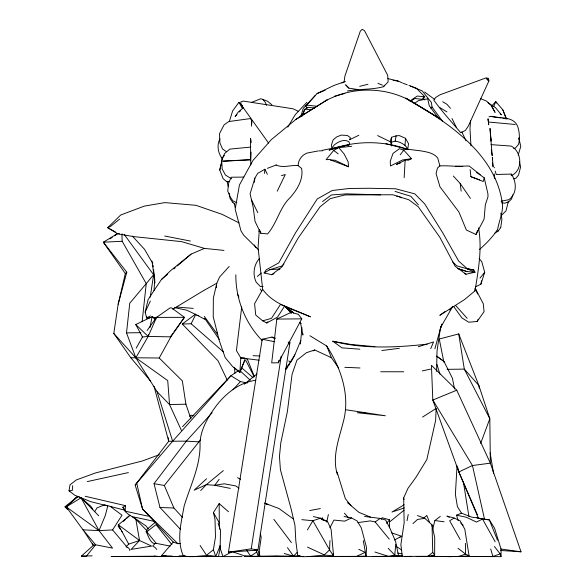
<?xml version="1.0" encoding="UTF-8"?>
<svg xmlns="http://www.w3.org/2000/svg" width="586" height="586" viewBox="0 0 586 586"><rect width="100%" height="100%" fill="white"/><g stroke="black" fill="none" stroke-linecap="round" stroke-linejoin="round"><path stroke-width="0.88" d="M436.599 371.429L437.024 350.985L440.254 329.229L441.741 324.41M250.808 141.57L250.427 138.369L250.815 164.988M467.313 556.48L501.008 556.649L501.103 549.236L494.591 528.272L489.339 519.885L476.997 517.965M391.595 145.789L390.269 140.999L391.521 137.278L396.129 135.849L399.374 135.6L405.483 138.281L408.545 143.724L407.644 149.767L407.578 148.668C405.051 144.251 400.062 141.805 395.162 141.153L391.536 142.12L391.778 145.899M389.382 527.825L389.573 519.826L382.197 517.753L381.266 519.328M251.643 124.144L251.746 121.265L251.489 126.202M329.955 540.6L329.574 549.888L333.617 556.209L327.867 556.517L366.06 556.29L366.536 547.558L361.298 527.825L357.108 520.939L351.519 517.914L344.07 516.5M259.283 229.895L258.082 247.644L262.667 289.352C273.838 305.05 293.908 309.269 310.434 316.858L285.529 306.346M146.756 316.286L146.661 318.073L150.06 317.817M404.157 177.609L405.146 160.234L409.489 159.582L411.482 158.689L403.776 150.148L399.447 148.698L393.038 153.371L390.232 161.238L390.481 165.977L402.553 159.978L411.482 158.689M457.043 465.833L455.388 494.459L457.395 506.568L461.46 513.146L471.708 517.145L475.231 517.687M150.426 315.898L146.661 318.073L145.174 312.096L148.097 299.651L154.037 290.502L154.726 279.317L153.539 269.604M405.036 145.328L405.483 138.281M234.085 367.737L239.879 372.271L240.802 357.921L236.422 350.538L241.718 306.954M445.001 311.606L439.808 315.312L464.354 299.702L475.004 290.898L475.18 288.187L483.267 303.738L484.065 311.664L477.129 321.494L468.705 322.19L461.915 317.934L453.674 306.485M85.256 496.283L125.485 505.659L125.111 511.16C125.294 512.274 130.971 516.141 129.938 515.255L118.401 524.829L118.204 526.272L120.291 529.253M431.963 526.125L432.05 524.866L424.769 518.317L417.488 515.555M470.587 120.386L469.994 128.554L470.939 145.965M72.693 485.64L72.276 490.489L69.023 490.856L69.99 484.834L76.348 479.919L95.672 472.895L142.347 460.984L159.451 454.648M264.506 173.449L264.894 169.237L257.715 173.353L254.873 178.115L250.105 193.82L253.137 207.07L255.064 221.479L260.814 233.265L267.59 233.917C277.346 222.761 279.573 207.29 290.619 197.138C297.395 189.205 303.585 179.287 301.607 168.416L297.981 165.574C290.561 164.849 283.148 168.394 276.057 164.966M300.413 344.004L301.973 327.655M395.762 544.401L394.744 555.023L388.723 556.436L355.907 556.51L366.06 556.29L363.305 540.614M251.072 152.192L250.61 159.59L222.841 161.187L250.632 159.883M142.127 321.78L146.244 283.609L153.598 274.746L124.357 234.598M181.374 430.329L169.552 404.567L157.077 391.704L135.827 357.79L126.51 332.863L129.748 303.226L146.244 283.609L122.196 241.264L121.866 234.122L122.826 234.129M254.412 182.327L254.873 178.115M216.293 287.748L216.498 285.939M293.344 312.968L292.238 311.847L276.804 319.084L271.692 362.873L278.306 362.8L301.761 318.843L298.303 314.279L293.344 312.968L284.693 305.995L280.482 304.39L271.479 318.366L262.675 320.835L255.738 315.041L254.573 303.716L262.667 289.352M391.536 142.149L391.521 137.278M488.98 116.841L490.79 116.328C500.151 118.709 513.959 115.684 517.965 127.213C519.577 132.751 519.87 138.633 518.603 144.273L515.387 148.06L513.688 148.595M344.194 81.132L344.905 76.099L360.324 31.102L362.258 29.3L364.499 30.64L387.69 75.308L388.137 81.908L383.5 86.706C371.714 89.929 359.394 88.808 347.439 90.977M150.653 381.134L130.803 357.746L113.801 333.463L118.152 304.259L125.323 273.552L126.781 272.197L103.348 242.201L117.735 233.411M150.236 297.161L153.598 274.746M275.376 338.144L271.955 337.096L262.213 339.235L228.445 552.188L251.233 548.833L281.214 356.149M494.972 232.994L498.115 231.206L500.73 227.515L501.916 219.23L500.832 213.165M214.08 556.422L215.751 556.517L213.392 549.719L215.487 537.054L215.003 519.24L213.421 512.56L219.164 503.594L228.503 511.732M475.004 290.898C478.315 270.183 482.337 248.742 478.535 227.866M508.436 201.24L505.989 210.872L501.711 215.165M475.268 286.906L480.901 284.232L481.531 280.767M395.162 141.153L396.129 135.849M214.117 556.4L218.519 556.532L220.138 548.166L220.512 530.205L218.102 523.298M407.028 520.727L408.244 514.493M148.551 334.613L148.192 336.408L135.827 357.79L167.728 380.592L169.552 404.567L185.909 404.186L190.868 418.741M149.979 327.435L152.126 316.667L155.847 319.355M309.891 335.727L326.702 345.996C341.089 368.155 350.465 395.733 343.257 422.03C338.913 439.222 331.822 456.89 337.404 474.631M326.761 522.111L328.365 514.545M226.694 181.609L229.177 181.638L226.694 181.609L223.171 178.737L219.779 170.101L220.915 164.886M219.779 170.101L222.387 158.154L221.86 158.154C217.948 152.756 216.637 144.881 219.94 138.926M298.157 165.56C298.193 159.934 301.944 154.938 307.196 153.034L318.125 150.954M278.306 362.8L278.841 360.397M170.13 546.093L156.272 543.361C150.954 545.405 148.046 535.26 146.163 531.649L147.342 529.012L155.598 522.023M229.192 266.432L219.582 277.039L216.813 283.221L213.363 298.098L213.223 316.748L219.186 340.371L225.185 357.607L232.474 366.411L239.879 372.271L244.135 361.936M274.431 556.407L277.911 556.356M432.783 528.887L434.893 520.536L440.291 516.398M476.674 172.489L484.226 177.792L483.252 181.499L470.888 176.686L470.148 169.662M118.152 304.259L126.781 272.197M349.241 144.991L349.556 143.841L349.095 141.988C344.729 138.516 338.532 141.614 334.694 144.581A8.958 4.798 -24.6 0 0 332.24 148.368M434.915 348.736L440.87 327.01L452.355 307.079M512.721 194.816L511.578 198.932L508.787 201.782L504.766 203.188L501.616 202.807M299.527 117.632L301.387 114.607L303.233 108.381L315.158 95.584M302.977 114.849L304.251 110.549L307.298 107.304M229.397 121.375L232.635 110.893L238.927 102.33L242.523 105.766M258.924 231.609L259.393 230.115M518.171 155.1L520.771 146.434L518.83 137.952M480.901 284.232L484.703 272.292L481.809 261.766L479.092 258.492M440.254 329.229L441.917 324.131M349.739 139.651L350.413 137.71L347.403 135.469L341.184 135.095L336.554 137.014L333.104 139.929L331.346 145.291L332.006 148.463M300.786 340.539L294.846 354.816L291.33 361.474M302.208 115.925L304.757 109.069L311.093 109.846M480.667 443.39L489.823 418.704L478.828 385.42L458.728 333.917L439.28 339.023L443.888 362.214M462.764 166.475C455.095 166.461 447.631 165.508 439.881 165.904L437.5 167.984L436.065 173.493L439.954 186.802L458.889 211.978L466.375 230.027L476.015 234.488L477.553 230.393M302.457 115.435L303.394 112.959L301.526 115.991M239.879 372.271L245.219 358.757M219.831 546.577L215.751 556.517C205.041 553.785 193.951 558.465 183.235 555.755C176.386 539.464 181.228 522.866 184.107 506.187C190.494 485.076 201.049 464.866 199.994 442.137C201.13 428.241 208.645 416.031 216.783 405.109C226.665 392.708 239.659 382.504 255.774 380.255M430.725 348.663L433.552 341.938L418.294 346.765M493.676 106.557L495.778 101.598L502.891 109.948L506.289 118.65M518.844 139.175L519.54 137.549M289.169 344.26L289.924 342.598L288.209 342.078M402.296 556.473L400.868 544.562L404.157 522.749L403.659 497.917L407.966 488.372L416.016 477.231L426.842 459.527L435.64 420.352L436.152 408.405L422.594 417.056M488.878 80.993L468.287 126.151L465.335 130.495L460.757 132.722C451.586 121.983 442.049 111.516 433.794 100.118L435.728 97.408L440.086 94.756L486.087 77.887L488.556 78.377L488.878 80.993L486.57 78.627L488.468 80.678M477.129 321.494L478.183 319.245M145.174 312.096L150.368 301.028M277.229 191.153L285.287 174.54L281.47 175.632M227.258 380.109L218.007 360.734L182.275 324.036L191.124 323.765L195.724 314.484L205.598 319.714L219.259 339.433M329.925 527.781L333.903 520.075L344.722 521.152L351.519 517.914M476.015 234.488L484.08 219.113L485.355 204.58L487.962 196.903L487.962 194.003L484.226 177.792M130.803 357.746L159.216 358.009L170.863 336.862L184.436 317.334L171.566 307.884L170.167 307.848L156.506 317.414L147.152 330.467M136.194 348.165L142.479 336.994L148.192 336.408L170.863 336.862L170.233 337.031L172.863 333.383M307.408 529.905L312.873 520.734L320.505 518.192L327.574 521.635L331.083 529.312L333.617 556.209C321.758 553.345 309.818 558.209 297.791 556.158L295.82 540.995L294.992 525.539L291.22 509.263L280.408 469.708L279.456 456.399L280.811 442.804L287.389 411.548L292.07 374.366L296.904 360.229L306.456 352.684L314.711 349.981L331.456 357.724L338.657 368.008M383.5 86.706L384.409 85.219M285.792 369.305L294.846 354.816M287.77 127.162L295.241 114.673L306.954 102.228M94.654 511.644L97.071 507.85L104.498 504.854L125.03 510.289M67.5 509.439L64.987 506.824L66.233 506.875L83.051 529.847L99.019 530.623L112.593 529.912L122.005 515.204L110.205 506.333M284.693 305.995L277.5 317.143L266.798 322.996L262.675 320.835M286.481 368.938L287.931 366.697M288.905 365.203L289.872 363.708M154.037 290.502L161.399 279.537L170.856 270.432L191.087 254.119L204.448 248.398L223.969 250.398M274.087 273.684L271.75 274.717L264.11 272.951L266.227 269.816L278.782 262.865L295.447 232.964L317.216 198.984L332.247 190.501L349.483 188.465L369.327 188.267L395.521 188.765L414.837 193.885L424.645 203.833L442.642 232.657L458.684 261.129L467.21 268.652L473.825 269.992L475.019 272.219L466.075 274.211L464.383 273.552M173.917 331.925L184.436 317.334L156.506 317.414L148.192 336.408L135.769 324.541L152.126 316.667M219.164 479.304L214.747 485.281L206.375 484.644L194.156 490.196L206.558 478.762M180.488 529.407L159.985 507.498L154.023 483.64L186.326 441.133L212.147 412.705M180.598 543.39L177.902 543.713L173.244 542.057L142.566 509.014L135.154 485.047L168.695 441.258L168.277 437.676M400.187 154.763L403.776 150.148M259.32 258.616C253.687 265.077 252.5 274.453 256.185 282.196L260.418 286.576L263.085 286.583M182.48 517.357L173.91 508.011L164.314 485.486L200.544 439.8M285.741 368.513L289.652 363.584M479.971 278.152L484.703 272.292M333.705 150.419L326.102 159.678L329.361 159.48L348.582 166.776L348.121 161.758L344.114 153.971L338.759 147.628L333.705 150.419L338.232 153.876M135.154 485.047L172.65 441.229L230.913 375.765L238.627 370.55M386.613 523.298L389.573 519.826M266.798 322.996L267.897 321.714M172.247 556.077L161.546 555.667L173.244 542.057M314.675 108.08L308.382 107.355L306.844 108.278L305.899 106.044L317.063 93.548L334.035 85.424L345.191 81.52L341.982 82.978M233.045 389.69L240.421 381.567L247.299 383.032M452.575 306.661L449.557 309.965L452.678 306.683M221.86 158.154L224.321 155.466M491.91 105.802L495.778 101.598L496.327 103.07M283.866 264.052L282.159 265.89L269.75 269.714L264.11 272.951M260.243 533.267L261.195 537.421L258.404 556.612L253.445 556.414L275.947 555.924L293.542 556.231L297.109 552.386M126.679 518.317L129.938 515.255L135.842 519.225L139.541 540.504L131.139 549.404L151.591 546.086L139.541 540.504L118.401 524.829L128.715 544.116L126.041 546.723L128.532 547.932L130.063 549.895L129.462 550.379M182.517 426.703L230.913 375.765L240.421 381.567M236.971 114.519L235.133 116.453L238.194 112.116L243.49 107.568M239.425 111.941L240.648 110.644M200.69 490.555L206.375 484.644L223.361 470.58M140.354 556.473L148.815 556.51M154.623 544.123L152.851 545.83L152.961 546.306L154.88 547.331L156.814 549.456M408.911 85.453L416.375 88.266L424.791 96.756L422.103 99.312L414.851 98.492L410.361 101.488M123.419 521.379L125.375 519.54M412.962 523.62L417.51 519.445L424.769 518.317M92.661 543.735L93.328 545.383L83.051 529.847L95.599 544.782L86.31 556.282L81.366 556.143L93.328 545.383L95.599 544.782L112.556 548.13L99.019 530.623L81.073 497.807L74.832 495.265L69.023 490.856M404.135 510.142L389.932 521.657M79.799 497.258L77.967 496.423L66.233 506.875L99.019 530.623L105.282 515.57L107.795 505.886M423.466 518.354L426.806 515.453L429.655 522.639M257.349 276.438L261.334 272.988M161.399 279.537L167.611 274.211M173.822 268.893L175.207 267.714M177.28 265.941L191.087 254.119M479.333 249.636C486.16 243.608 492.841 236.978 497.675 229.214C499.125 220.336 503.718 211.575 502.195 202.5C495.338 154.418 449.308 123.375 410.544 100.917C384.482 86.267 350.333 86.567 324.483 101.503M295.842 119.434L327.025 99.957L295.842 119.434L271.384 139.571L252.918 160.491L239.44 184.964L235.169 209.195L241.007 230.972L243.827 235.36L258.521 249.856M244.237 384.233L257.005 373.897M213.392 549.719L206.543 555.272L200.126 545.507M64.987 506.824L77.938 496.386M119.639 219.113L110.725 226.255L107.714 227.69L117.896 233.917L133.828 236.619L181.697 241.644L204.448 248.398M379.332 556.532L372.755 556.553L427.875 556.297L432.754 552.452L432.05 524.866L434.709 537.596L434.651 555.228L430.241 556.539L458.311 556.495L465.599 554.107L469.064 555.814L464.808 529.217L460.083 520.808L454.128 518.031L446.862 516.09L449.286 517.321M146.163 531.649L146.771 531.824L156.037 524.624L171.896 544.636M271.75 274.717L281.939 266.82L298.171 238.048L320.044 206.792L330.204 198.654L344.949 194.926L392.862 194.764L408.794 199.76L418.258 206.755L439.932 237.447L455.19 266.315L466.075 274.211M430.637 108.088L432.043 107.011L431.391 102.484L422.228 90.918L410.405 86.025M182.275 324.036L195.585 314.111M322.578 201.525L331.405 194.948L346.685 193.856L380.644 194.845M278.702 269.919L280.064 268.915L269.75 269.714M357.943 522.609L370.257 520.895L375.165 521.943L380.138 518.442L385.647 520.031L389.99 528.389L395.55 541.369L398.685 556.26L372.52 556.407M256.558 550.283L256.785 552.012L250.647 556.173L244.106 555.748L232.21 551.668L222.958 556.583L218.519 556.532M409.746 101.114L417.21 96.067L424.791 96.756M109.97 238.883L112.226 237.359M114.49 235.843L117.508 233.814M414.207 103.524L418.543 100.602L427.663 98.785L429.282 105.788L439.06 118.943M454.128 518.031L449.667 520.771L460.193 539.567M313.195 350.904L314.711 349.981M172.841 309.188L203.305 290.759L216.813 283.221M149.298 515.805L147.716 516.09L125.111 511.16L122.833 507.249L125.485 505.659M512.018 175.339C523.173 169.559 521.782 151.803 511.241 146.082L490.958 144.617M404.179 504.78L391.975 512.032L404.399 507.908M189.608 416.243L191.461 415.188L193.988 415.87M305.899 106.044L307.547 105.18L317.099 106.322M394.407 539.955L401.696 536.285L391.565 532.842M358.83 135.263L349.498 139.761M405.146 160.234L396.473 164.38L400.538 162.879M277.859 556.553L278.438 556.282M478.44 518.214L458.853 471.95L472.455 465.526L490.35 463.16L521.013 551.807L500.605 550.474M356.933 556.173L365.122 552.415L358.764 549.309M496.862 231.433L498.298 230.781M205.027 556.656L210.22 556.392M458.728 333.917L464.295 369.121L489.823 418.704L490.35 463.16L456.75 390.21L432.805 400.033L458.853 471.95L477.37 514.728M458.201 520.734L456.538 515.16L461.46 513.146M317.063 93.548L325.113 90.295M251.526 102.396L260.829 98.734L267.311 101.107L271.867 104.74M267.333 168.35L276.27 164.988M513.871 178.869L516.156 178.027L518.551 175.009L520.617 166.915L519.438 161.707M407.863 160.183L409.489 159.582M400.011 536.901L401.696 536.285M500.261 227.683L500.73 227.515M469.064 555.814L459.805 556.539L492.87 556.436L500.195 553.946L501.008 556.649M128.715 544.116L139.541 540.504M334.35 96.316L344.824 93.46M337.712 147.848L329.112 150.119C354.296 140.384 382.636 140.281 408.01 149.481L403.622 148.859M342.012 146.705L344.59 146.024M346.311 145.57L348.89 144.889L322.586 150.272M359.701 86.34L367.957 84.267M87.233 481.604L128.378 472.594M422.257 370.901L430.534 369.129M501.177 201.218L508.838 199.694C517.196 193.922 516.771 181.741 511.307 174.079L496.247 174.482L495.221 171.097M309.708 510.567L320.374 508.567M427.875 556.297L434.651 555.228L432.754 552.452M263.18 556.4L244.34 556.407M288.239 342.817L289.924 342.598L257.913 550.115L228.445 552.188M381.823 350.523L399.425 348.296M338.759 147.628L351.739 146.273M427.157 344.158C395.792 347.542 363.613 349.234 332.797 341.228L341.916 347.842L359.841 349.19M250.801 147.086L229.778 149.108L224.636 153.51L221.691 160.52L222.189 169.017L225.42 175.016L231.558 178.811M291.396 556.422L289.66 556.568L300.164 555.96L293.542 556.231L284.188 553.484M425.583 556.524L427.341 556.385M153.451 317.561L157.7 317.238M193.746 556.627L191.761 556.539L195.263 556.546M318.952 150.91L322.769 150.712M122.196 241.264L103.348 242.201L125.323 273.552M161.546 555.667L165.963 555.484M211.7 556.422L208.697 556.436M81.366 556.143L92.156 555.828M174.547 307.643L186.809 310.214L195.724 314.484M459.629 556.539L464.969 556.407M187.652 556.4L177.822 556.627L179.719 555.843L185.051 555.902M244.179 360.698L245.922 360.661L254.185 376.849M405.138 556.553L411.35 556.414M423.348 556.407L416.25 556.568L437.823 556.407M455.381 166.256L469.152 166.006L480.212 174.687M437.625 556.414L429.743 556.539L470.726 556.407M398.099 555.499L402.575 555.418M365.605 556.4L336.313 556.553M126.51 332.863L140.948 332.687M447.118 369.334L464.295 369.121L478.828 385.42L479.282 388.115M243.908 177.089L231.28 177.228L228.804 182.517L227.705 190.999L230.137 196.911L232.957 200.903L236.832 202.734M276.804 319.084L301.761 318.843M198.742 441.859L186.326 441.133L168.695 441.258L154.037 386.32M216.908 556.407L199.423 556.392M343.352 556.4L307.818 556.546M365.496 412.698L357.387 412.734L385.383 415.767L345.777 409.739M244.758 357.914L240.802 357.921L259.071 360.207M286.825 556.451L256.192 556.407M173.595 556.51L177.668 556.502L175.851 556.392M205.005 556.539L205.979 556.539M206.895 556.546L207.451 556.546M142.149 556.502L153.679 556.51M145.189 556.51L205.32 556.539M241.915 556.583L222.958 556.583L220.138 548.166L220.05 545.456M380.717 371.758L403.703 371.773M154.089 556.517L196.596 556.553M155.144 556.202L111.142 556.539L154.338 556.524L150.77 556.422M458.113 556.4L462.647 556.488M438.65 556.4L451.447 556.7M152.69 556.407L154.067 556.436M283.558 556.4L288.832 556.546L286.107 556.422M159.985 507.498L173.91 508.011M253.057 355.702L260.008 355.995M254.353 549.968L257.913 550.115L251.233 548.833M344.817 367.305L359.987 367.979M330.57 159.956L335.038 160.242L348.582 166.776M297.791 556.158L303.072 556.502M170.958 556.407L172.753 556.546M176.826 307.071L193.27 308.382M457.637 268.527L466.903 271.545L475.019 272.219L466.881 268.725L456.67 265.81L452.377 261.576M154.382 556.063L159.89 556.532M515.219 124.481L488.556 122.035L488.167 119.148L488.709 124.781L488.021 118.724M374.879 346.678L350.992 344.458L332.797 341.228M301.783 519.665L312.873 520.734L329.574 549.888L324.38 554.905L307.467 547.134M198.771 315.715L196.764 315.246M396.678 196.2L398.458 196.376L401.578 197.848M403.695 148.756L420.719 150.851C426.681 151.899 433.706 152.873 437.727 158.008L439.881 165.904M364.551 516.442L380.138 518.442M434.893 520.536L444.144 521.804M500.642 549.001L521.013 551.807M117.889 233.506L119.478 233.748M345.257 84.662L348.831 88.134L358.354 89.621M490.79 116.328L501.089 118.013M502.803 118.291L507.095 118.995M393.111 80.238L398.275 81.132L402.304 82.912M154.023 483.64L164.314 485.486M466.881 268.725L473.825 269.992M397.718 553.059L402.011 553.858M164.717 236.026L190.384 241.044M230.283 488.394L214.747 485.281L224.167 483.802L235.587 485.897L239.103 488.145M262.213 339.235L274.446 341.711M456.538 515.16L466.361 517.262L476.499 522.089L482.527 519.042L489.339 519.885L497.463 540.138M154.872 521.503L132.597 516.727L146.258 526.125L148.265 529.107M313.327 516.603L320.505 518.192M475.854 517.511L482.527 519.042L495.163 541.742M387.969 78.627L398.275 81.132M107.487 505.879L90.786 501.675L80.934 497.719M408.01 149.481L385.932 143.709M395.045 191.41L410.801 196.259L418.382 204.807M398.685 556.26L394.744 555.023L388.203 548.357M374.937 552.034L388.723 556.436M458.384 268.732L466.903 271.545M470.888 176.686L479.7 179.858M327.574 521.635L321.245 519.269L322.439 517.76L323.274 520.309M403.102 83.263L407.255 84.831M264.286 503.008L278.965 508.523L293.234 518.859M377.919 83.351L382.46 85.16M265.487 503.594L267.897 504.568L265.458 503.403M370.572 517.123L358.918 512.362L347.483 502.656M77.967 496.423L75.982 497.595L66.233 506.875L81.073 497.807L98.726 515.783M480.593 98.616L486.644 101.158L491.515 105.861L495.089 112.402L491.537 106.125M298.12 111.245L293.051 108.784L243.263 101.1L240.787 101.957L241.095 104.696L268.586 143.072M377.596 135.571L390.217 141.731M239.125 222.936L222.219 214.395L195.973 205.32L164.82 202.61L144.31 206.111L120.694 215.018L107.714 227.69L115.537 232.078M237.557 477.722L240.582 479.289M271.955 337.096L274.944 338.803M438.116 117.522L405.724 98.089L439.537 118.453M442.701 101.73L447.059 104.367L450.458 108.351M440.049 107.707L446.95 111.919M204.214 318.41L205.715 319.363M488.028 102.762L495.536 107.685L501.389 114.819L500.136 113.684M396.202 546.372L401.469 549.844M226.357 151.657L222.555 149.027L219.911 142.977L219.486 133.711L224.072 124.862L228.796 121.551L250.398 118.577L251.885 120.76M299.732 322.52L301.189 323.553M436.848 356.281L443.99 361.43L452.429 378.248L454.538 388.994M436.614 356.098L443.99 361.43M424.652 92.024L434.797 99.561M457.981 548.232L465.599 554.107L465.387 543.317M81.872 498.576L90.837 506.267L92.888 509.227M241.337 367.51L253.079 377.692M288.73 360.917L290.773 362.697M191.124 323.765L223.434 351.93M286.32 306.595L292.905 312.382M122.833 507.249L124.159 508.414M460.655 522.954L463.108 525.173M239.974 370.674L250.244 380.219M456.75 390.21L431.442 365.32L432.805 400.033L472.455 465.526L484.483 519.086M177.902 543.713L142.566 509.014L136.721 483.128M159.216 358.009L182.349 380.915L185.909 404.186M262.169 340.569C245.204 323.069 235.689 299.182 235.843 274.819M246.398 358.632L247.658 359.921L253.987 375.619M135.842 519.225L146.947 530.748M284.979 306.405L291.125 312.909M453.286 176.027L460.193 183.499L470.412 198.39M132.392 236.136L144.566 249.358L152.155 262.425L154.997 282.921M113.801 333.463L135.827 357.79M152.69 316.74L155.114 319.421M455.571 305.401L467.174 318.345M346.187 85.146L348.831 88.134M344.422 513.182L348.589 517.914M262.777 99.349L265.224 102.235L266.498 105.348M112.593 529.912L127.037 547.097M146.771 531.824L156.272 543.361M375.165 521.943L389.287 539.164M232.84 202.185L234.854 204.653M351.014 505.703L345.322 498.627L337.053 472.03M423.041 97.818L424.703 99.906M286.21 307.101L291.227 313.393M494.416 546.489L500.195 553.946M273.852 519.342L291.396 542.592M432.043 107.011L442.503 121.28M204.316 316.403L217.56 334.54L217.391 332.745M287.455 547.632L293.542 556.231M121.331 530.74L122.371 532.235M260.199 288.949L261.737 291.183M246.633 550.217L250.647 556.173L258.404 556.612L256.785 552.012M232.583 202.265L230.137 198.625L229.265 193.226M254.287 244.897L256.053 247.695M494.196 167.31L494.474 167.801M213.421 512.56L219.31 522.888L219.516 529.202M238.927 102.33L242.201 108.066M301.387 114.607L302.105 115.918M135.769 324.541L142.479 336.994M251.562 200.031L257.818 212.659M237.389 293.996L238.941 297.117M452.033 118.555L456.252 127.118M264.894 169.237L267.37 174.269M461.805 131.865L465.965 140.699M475.18 288.187L477.597 294.018M326.702 345.996L331.456 357.724M502.891 109.948L506.055 118.101M151.847 260.938L152.785 263.429M157.077 391.704L172.65 441.229M436.9 364.36L439.94 374.168M490.709 549.031L492.87 556.436M457.725 467.547L458.853 471.95M403.659 497.917L404.076 499.58M258.778 551.243L260.059 556.539M260.345 230.943L260.814 233.265M491.332 149.804L492.167 155.642L490.021 128.4L491.031 141.05L490.592 136.948M300.596 323.164L302.859 335.06L302.823 333.339M227.192 181.257L228.079 186.37M490.138 452.934L493.602 473.642M333.185 553.587L333.617 556.209M463.416 482.139L468.917 516.427M234.407 203.379L235.052 207.437M460.193 183.499L461.182 191.168M494.174 173.815L494.767 178.613M153.005 265.194L153.217 266.96M492.54 162.417L493.068 166.834L492.357 157.165L492.445 159.795M250.705 138.919L251.116 142.742M234.444 367.957L234.971 373.231M494.276 176.489L494.35 178.269M219.164 503.594L219.31 522.888M511.307 174.079L511.307 175.763M119.932 556.524L118.855 556.539L120.489 556.524L119.932 556.524"/></g></svg>
